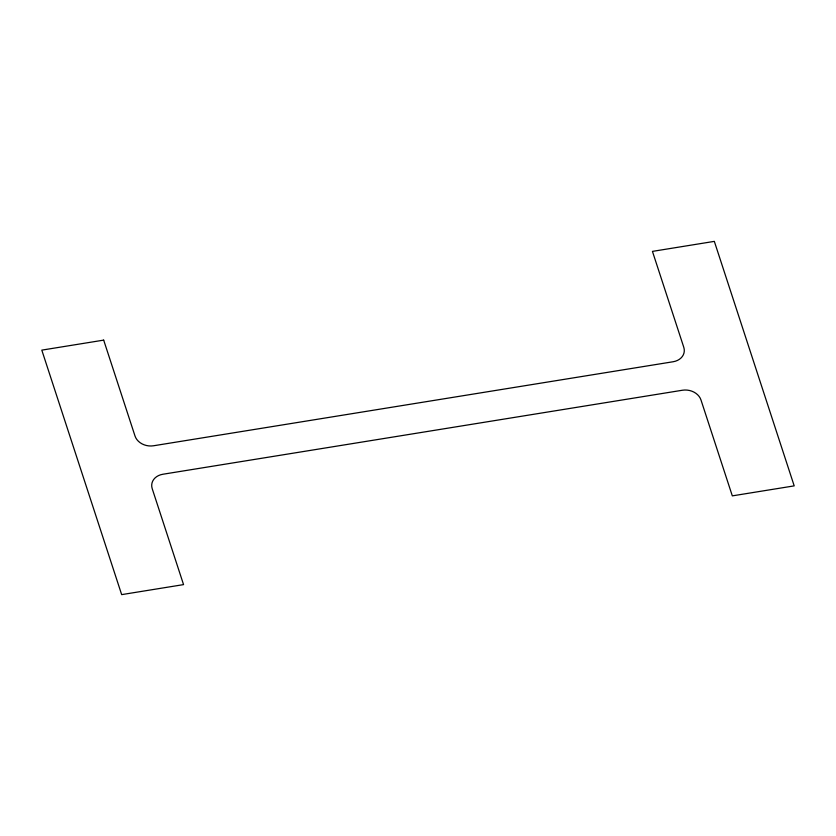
<?xml version="1.0" encoding="UTF-8"?>
<svg xmlns="http://www.w3.org/2000/svg" width="836" height="836" viewBox="0 0 836 836"><rect width="100%" height="100%" fill="white"/><g stroke="black" fill="none" stroke-linecap="round" stroke-linejoin="round"><path stroke-width="1.25" d="M103.685 340.127L41.8 350.127L121.669 594.626L183.554 584.615L152.215 488.684A15.194 12.216 9.4 0 1 162.874 474.252L682.437 390.234A15.194 12.216 9.4 0 1 700.976 399.942L732.315 495.873L794.2 485.873L714.331 241.374L652.446 251.385L683.785 347.316A15.194 12.216 9.4 0 1 673.126 361.748L153.563 445.766A15.194 12.216 9.4 0 1 135.024 436.058L103.685 340.127"/></g></svg>
